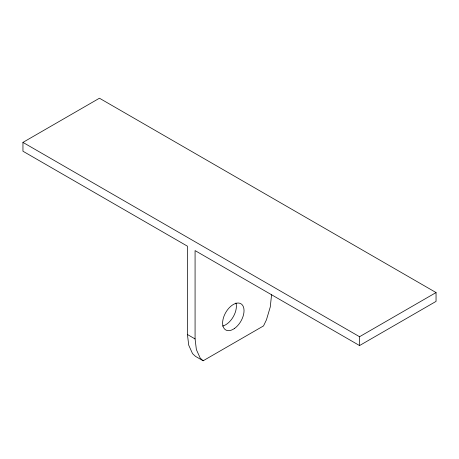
<?xml version="1.0" encoding="UTF-8"?>
<svg xmlns="http://www.w3.org/2000/svg" width="459" height="459" viewBox="0 0 459 459"><rect width="100%" height="100%" fill="white"/><g stroke="black" fill="none" stroke-linecap="round" stroke-linejoin="round"><path stroke-width="0.69" d="M203.136 360.78L200.199 358.054L196.377 349.609L195.075 338.931L195.075 250.597L359.552 345.558L436.05 301.391L436.05 292.555L99.448 98.22L22.95 142.388L22.95 151.223L187.427 246.179L187.427 334.513L188.729 345.197L192.55 353.642L195.482 356.362L203.136 360.78L263.518 325.919L266.45 319.808L270.271 306.951L271.573 294.764M359.552 345.558L359.552 336.722L436.05 292.555M22.95 142.388L359.552 336.722M187.427 334.513L195.075 338.931M235.943 302.992A15.147 8.744 -60 0 1 233.201 316.888A15.147 8.744 -60 0 1 222.495 326.074M234.302 328.598A15.147 8.744 -60 0 0 242.071 304.661A15.147 8.744 -60 0 0 223.602 317.284A15.147 8.744 -60 0 0 234.302 328.598"/></g></svg>
